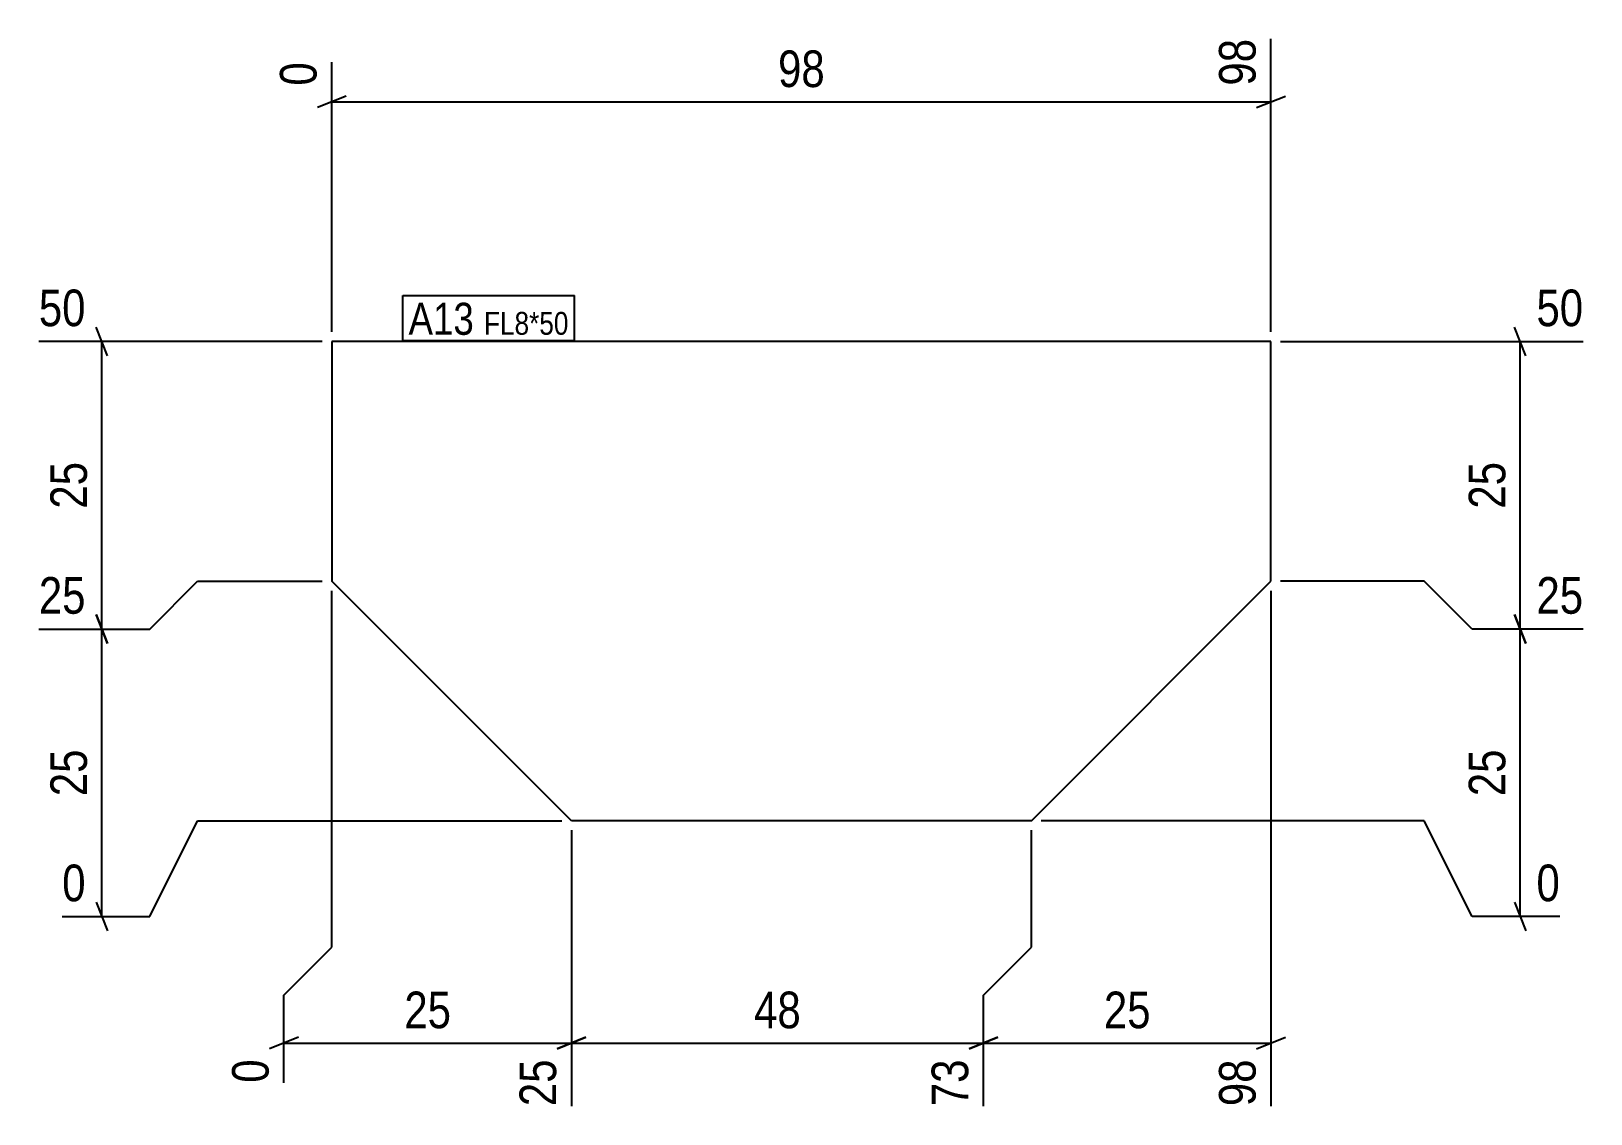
# Model space of a CAD drawing. Header units: millimetres. Extents: x 2 to 165, y 2 to 115.
import ezdxf

# ---------------------------------------------------------------- set-up
doc = ezdxf.new("R2010")
doc.units = ezdxf.units.MM
for name, color, linetype in [('MÅLSÆTNING', 7, 'Continuous'), ('STÅL', 7, 'Continuous'), ('TEKST', 7, 'Continuous')]:
    doc.layers.add(name, color=color, linetype=linetype)
doc.styles.add('Arial Narrow', font='ARIALN.TTF', dxfattribs={"height": 0.2})

msp = doc.modelspace()

# ---------------------------------------------------------------- linework, layer by layer
at = {"layer": 'MÅLSÆTNING', "color": 7, "linetype": 'Continuous'}
for p, q in [((131.57, 83.78), (131.57, 114.36)), ((33.58, 83.78), (33.58, 111.92)), ((35.08, 108.38), (32.07, 107.18)), ((33.58, 107.78), (131.57, 107.78)), ((130.07, 107.18), (133.08, 108.38)), ((10.18, 81.28), (8.97, 84.28)), ((158.18, 81.28), (156.97, 84.28)), ((32.58, 82.78), (3, 82.78)), ((9.58, 52.78), (9.58, 82.78)), ((132.57, 82.78), (164.15, 82.78)), ((157.57, 52.78), (157.57, 82.78)), ((14.57, 52.78), (19.57, 57.78)), ((14.57, 52.78), (19.57, 57.78)), ((19.57, 57.78), (32.58, 57.78)), ((19.57, 57.78), (32.58, 57.78)), ((147.57, 57.78), (132.57, 57.78)), ((147.57, 57.78), (132.57, 57.78)), ((152.57, 52.78), (147.57, 57.78)), ((152.57, 52.78), (147.57, 57.78)), ((33.58, 19.57), (33.58, 56.78)), ((131.57, 56.78), (131.57, 3)), ((8.97, 54.28), (10.18, 51.28)), ((10.18, 51.28), (8.97, 54.28)), ((158.18, 51.28), (156.97, 54.28)), ((3, 52.78), (14.57, 52.78)), ((3, 52.78), (14.57, 52.78)), ((9.58, 22.78), (9.58, 52.78)), ((164.15, 52.78), (152.57, 52.78)), ((157.57, 22.78), (157.57, 52.78)), ((14.57, 22.78), (19.57, 32.78)), ((19.57, 32.78), (57.58, 32.78)), ((147.57, 32.78), (107.58, 32.78)), ((152.57, 22.78), (147.57, 32.78)), ((58.58, 31.78), (58.58, 3)), ((58.58, 31.78), (58.58, 3)), ((106.58, 19.57), (106.58, 31.78)), ((106.58, 19.57), (106.58, 31.78)), ((8.97, 24.28), (10.18, 21.28)), ((156.97, 24.28), (158.18, 21.28)), ((5.44, 22.78), (14.57, 22.78)), ((161.71, 22.78), (152.57, 22.78)), ((28.57, 14.57), (33.58, 19.57)), ((101.58, 14.57), (106.58, 19.57)), ((101.58, 14.57), (106.58, 19.57)), ((28.57, 5.44), (28.57, 14.57)), ((101.58, 3), (101.58, 14.57)), ((101.58, 3), (101.58, 14.57)), ((30.08, 10.18), (27.07, 8.97)), ((60.08, 10.18), (57.07, 8.97)), ((57.07, 8.97), (60.08, 10.18)), ((103.08, 10.18), (100.07, 8.97)), ((100.07, 8.97), (103.08, 10.18)), ((130.07, 8.97), (133.08, 10.18)), ((28.57, 9.58), (58.58, 9.58)), ((58.58, 9.58), (101.58, 9.58)), ((101.58, 9.58), (131.57, 9.58))]:
    msp.add_line(p, q, dxfattribs=at)
at = {"layer": 'STÅL', "color": 2, "linetype": 'Continuous'}
for p, q in [((131.57, 82.78), (33.58, 82.78)), ((33.58, 82.78), (33.58, 57.78)), ((131.57, 57.78), (131.57, 82.78)), ((58.58, 32.78), (33.58, 57.78)), ((106.58, 32.78), (131.57, 57.78)), ((106.58, 32.78), (58.58, 32.78))]:
    msp.add_line(p, q, dxfattribs=at)

# ---------------------------------------------------------------- next in the draw order: wipeouts: each hides what was drawn before it
at = {"color": 0}
for points, layer in [([(85.81, 108.53), (85.81, 114.13), (79.34, 114.13), (79.34, 108.53)], 'MÅLSÆTNING'), ([(8.82, 71.02), (3.22, 71.02), (3.22, 64.54), (8.82, 64.54)], 'MÅLSÆTNING'), ([(156.82, 71.02), (151.22, 71.02), (151.22, 64.54), (156.82, 64.54)], 'MÅLSÆTNING'), ([(8.82, 41.02), (3.22, 41.02), (3.22, 34.54), (8.82, 34.54)], 'MÅLSÆTNING'), ([(156.82, 41.02), (151.22, 41.02), (151.22, 34.54), (156.82, 34.54)], 'MÅLSÆTNING'), ([(46.81, 10.33), (46.81, 15.93), (40.34, 15.93), (40.34, 10.33)], 'MÅLSÆTNING'), ([(83.31, 10.33), (83.31, 15.93), (76.84, 15.93), (76.84, 10.33)], 'MÅLSÆTNING'), ([(119.81, 10.33), (119.81, 15.93), (113.34, 15.93), (113.34, 10.33)], 'MÅLSÆTNING'), ([(48.4, 83.48), (48.4, 86.98), (41.58, 86.98), (41.58, 83.48)], 'TEKST'), ([(58.28, 83.48), (58.28, 85.98), (49.45, 85.98), (49.45, 83.48)], 'TEKST')]:
    msp.add_wipeout(points, dxfattribs=at).dxf.layer = layer
at = {"color": 0, "linetype": 'Continuous'}
for points in [[(130.77, 115.16), (125.17, 115.16), (125.17, 108.68), (130.77, 108.68)], [(32.77, 112.72), (27.17, 112.72), (27.17, 108.68), (32.77, 108.68)], [(8.67, 83.58), (8.67, 89.18), (2.2, 89.18), (2.2, 83.58)], [(164.95, 83.58), (164.95, 89.18), (158.47, 89.18), (158.47, 83.58)], [(8.67, 53.58), (8.67, 59.18), (2.2, 59.18), (2.2, 53.58)], [(164.95, 53.58), (164.95, 59.18), (158.47, 59.18), (158.47, 53.58)], [(8.67, 23.58), (8.67, 29.18), (4.64, 29.18), (4.64, 23.58)], [(162.51, 23.58), (162.51, 29.18), (158.47, 29.18), (158.47, 23.58)], [(27.77, 8.67), (22.17, 8.67), (22.17, 4.64), (27.77, 4.64)], [(57.77, 8.67), (52.17, 8.67), (52.17, 2.2), (57.77, 2.2)], [(100.77, 8.67), (95.17, 8.67), (95.17, 2.2), (100.77, 2.2)], [(130.77, 8.67), (125.17, 8.67), (125.17, 2.2), (130.77, 2.2)]]:
    msp.add_wipeout(points, dxfattribs=at).dxf.layer = 'MÅLSÆTNING'

# ---------------------------------------------------------------- next in the draw order: linework, layer by layer
at = {"layer": 'MÅLSÆTNING', "color": 7, "linetype": 'Continuous'}
for p, q in [((156.97, 54.28), (158.18, 51.28)), ((164.15, 52.78), (152.57, 52.78))]:
    msp.add_line(p, q, dxfattribs=at)

# ---------------------------------------------------------------- next in the draw order: texts
at = {"layer": 'MÅLSÆTNING', "color": 3, "linetype": 'Continuous', "style": 'Arial Narrow'}
for s, height, p in [('98', 3.818, (129.97, 109.48)), ('0', 3.82, (31.98, 109.48)), ('0', 3.82, (26.98, 5.44)), ('25', 3.818, (56.98, 3)), ('73', 3.818, (99.98, 3)), ('98', 3.818, (129.97, 3))]:
    msp.add_text(s, height=height, rotation=90.0002, dxfattribs=at).set_placement(p)
at = {"layer": 'MÅLSÆTNING', "color": 3, "style": 'Arial Narrow'}
for s, p in [('98', (80.14, 109.33)), ('25', (41.14, 11.13)), ('48', (77.64, 11.13)), ('25', (114.14, 11.13))]:
    msp.add_text(s, height=3.818, dxfattribs=at).set_placement(p)
at = {"layer": 'MÅLSÆTNING', "color": 3, "linetype": 'Continuous', "style": 'Arial Narrow'}
for s, height, p in [('50', 3.818, (3, 84.38)), ('50', 3.818, (159.28, 84.38)), ('25', 3.818, (3, 54.38)), ('25', 3.818, (159.28, 54.38)), ('0', 3.82, (5.44, 24.38)), ('0', 3.82, (159.28, 24.38))]:
    msp.add_text(s, height=height, dxfattribs=at).set_placement(p)
at = {"layer": 'MÅLSÆTNING', "color": 3, "style": 'Arial Narrow'}
for p in [(8.02, 65.34), (156.03, 65.34), (8.02, 35.34), (156.03, 35.34)]:
    msp.add_text('25', height=3.818, rotation=90.0002, dxfattribs=at).set_placement(p)

# ---------------------------------------------------------------- next in the draw order: wipeouts: each hides what was drawn before it
at = {"color": 0}
for points in [[(48.4, 83.48), (48.4, 86.98), (41.58, 86.98), (41.58, 83.48)], [(58.28, 83.48), (58.28, 85.98), (49.45, 85.98), (49.45, 83.48)]]:
    msp.add_wipeout(points, dxfattribs=at).dxf.layer = 'TEKST'

# ---------------------------------------------------------------- next in the draw order: linework, layer by layer
at = {"layer": 'TEKST', "color": 7, "linetype": 'Continuous'}
for p, q in [((40.97, 87.58), (58.88, 87.58)), ((40.97, 82.88), (40.97, 87.58)), ((58.88, 82.88), (58.88, 87.58)), ((40.97, 82.88), (58.88, 82.88))]:
    msp.add_line(p, q, dxfattribs=at)

# ---------------------------------------------------------------- next in the draw order: texts
at = {"layer": 'TEKST', "color": 3, "style": 'Arial Narrow'}
for s, height, p in [('A13', 3.34, (41.58, 83.48)), ('FL8*50', 2.386, (49.45, 83.48))]:
    msp.add_text(s, height=height, dxfattribs=at).set_placement(p)

doc.saveas('drawing.dxf')
